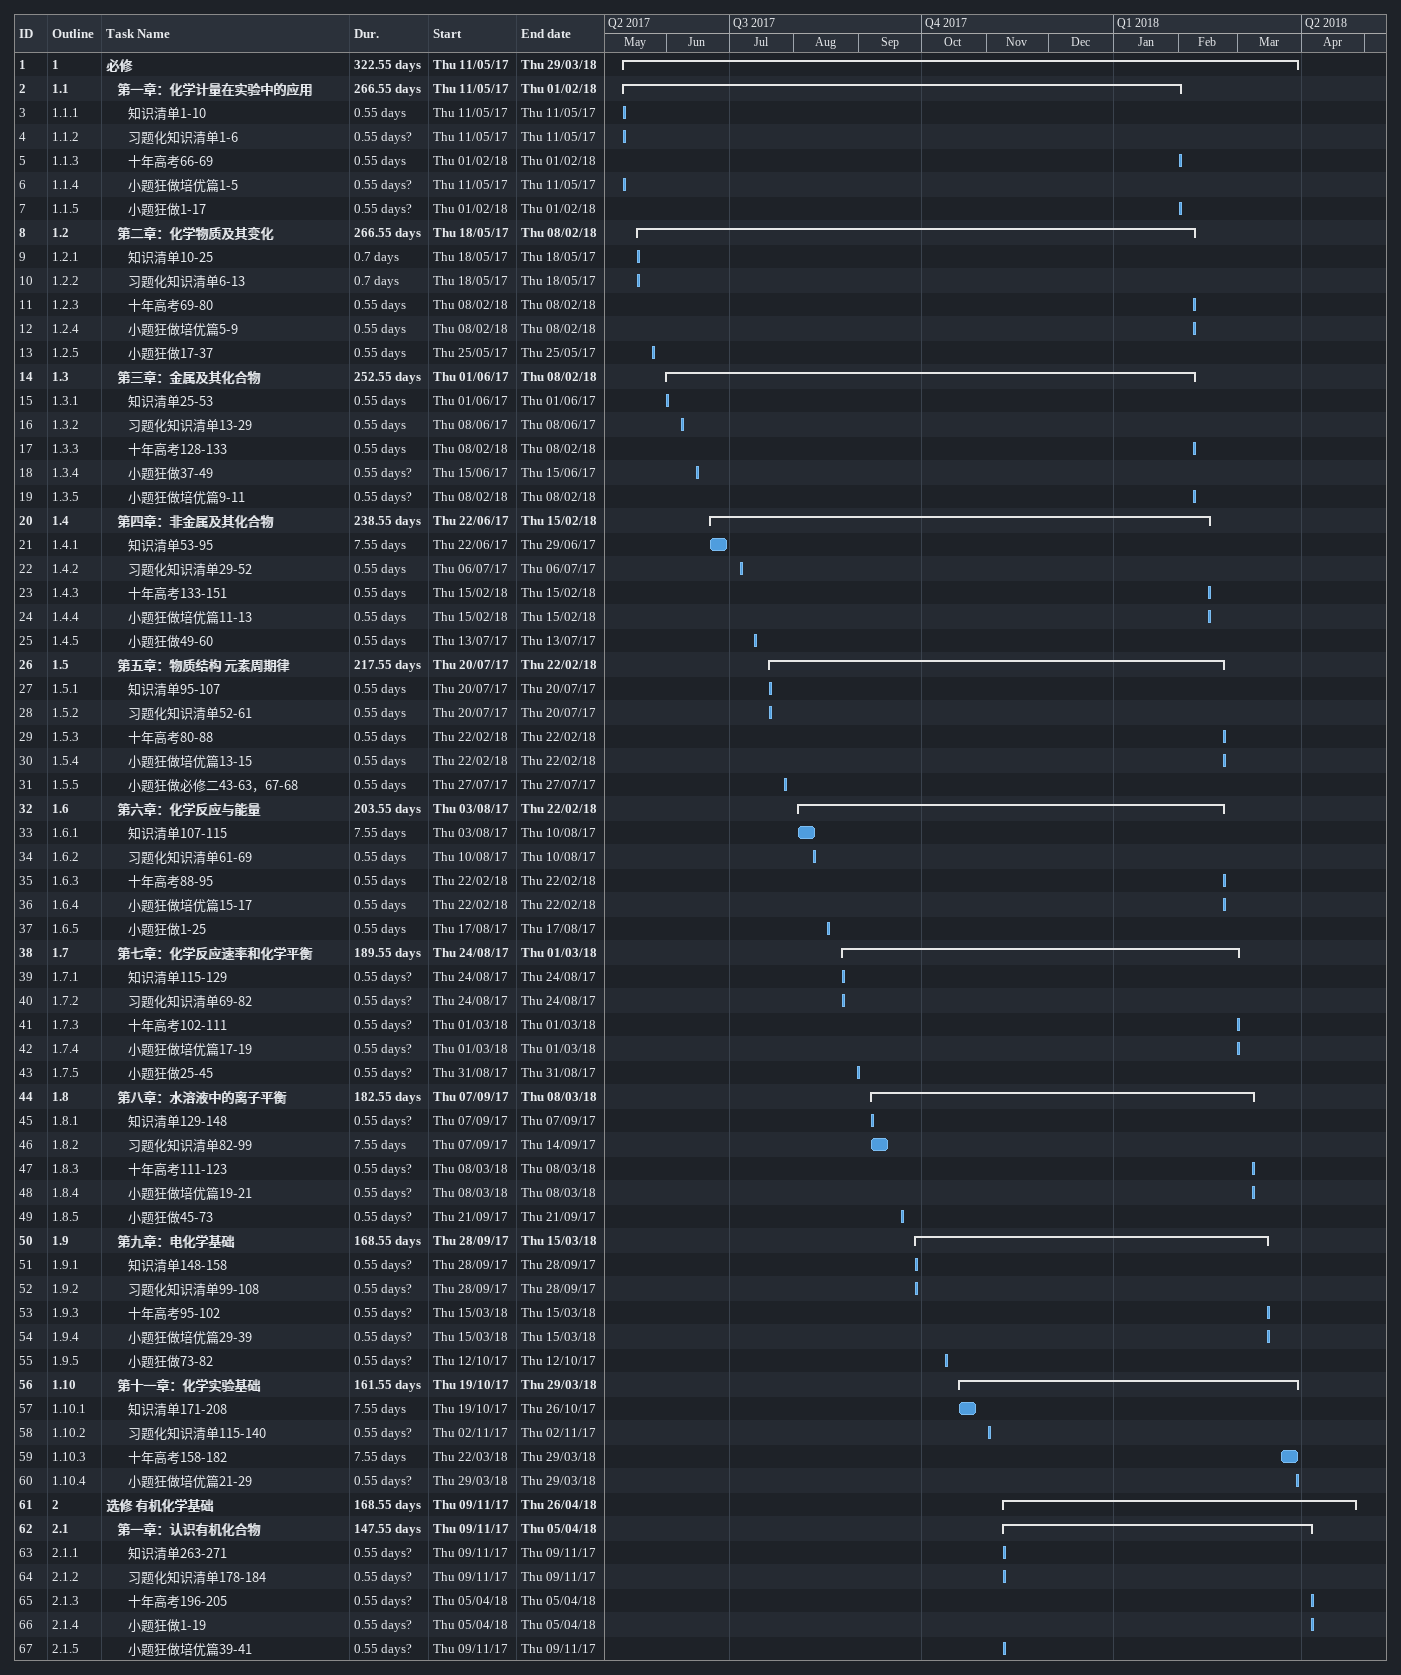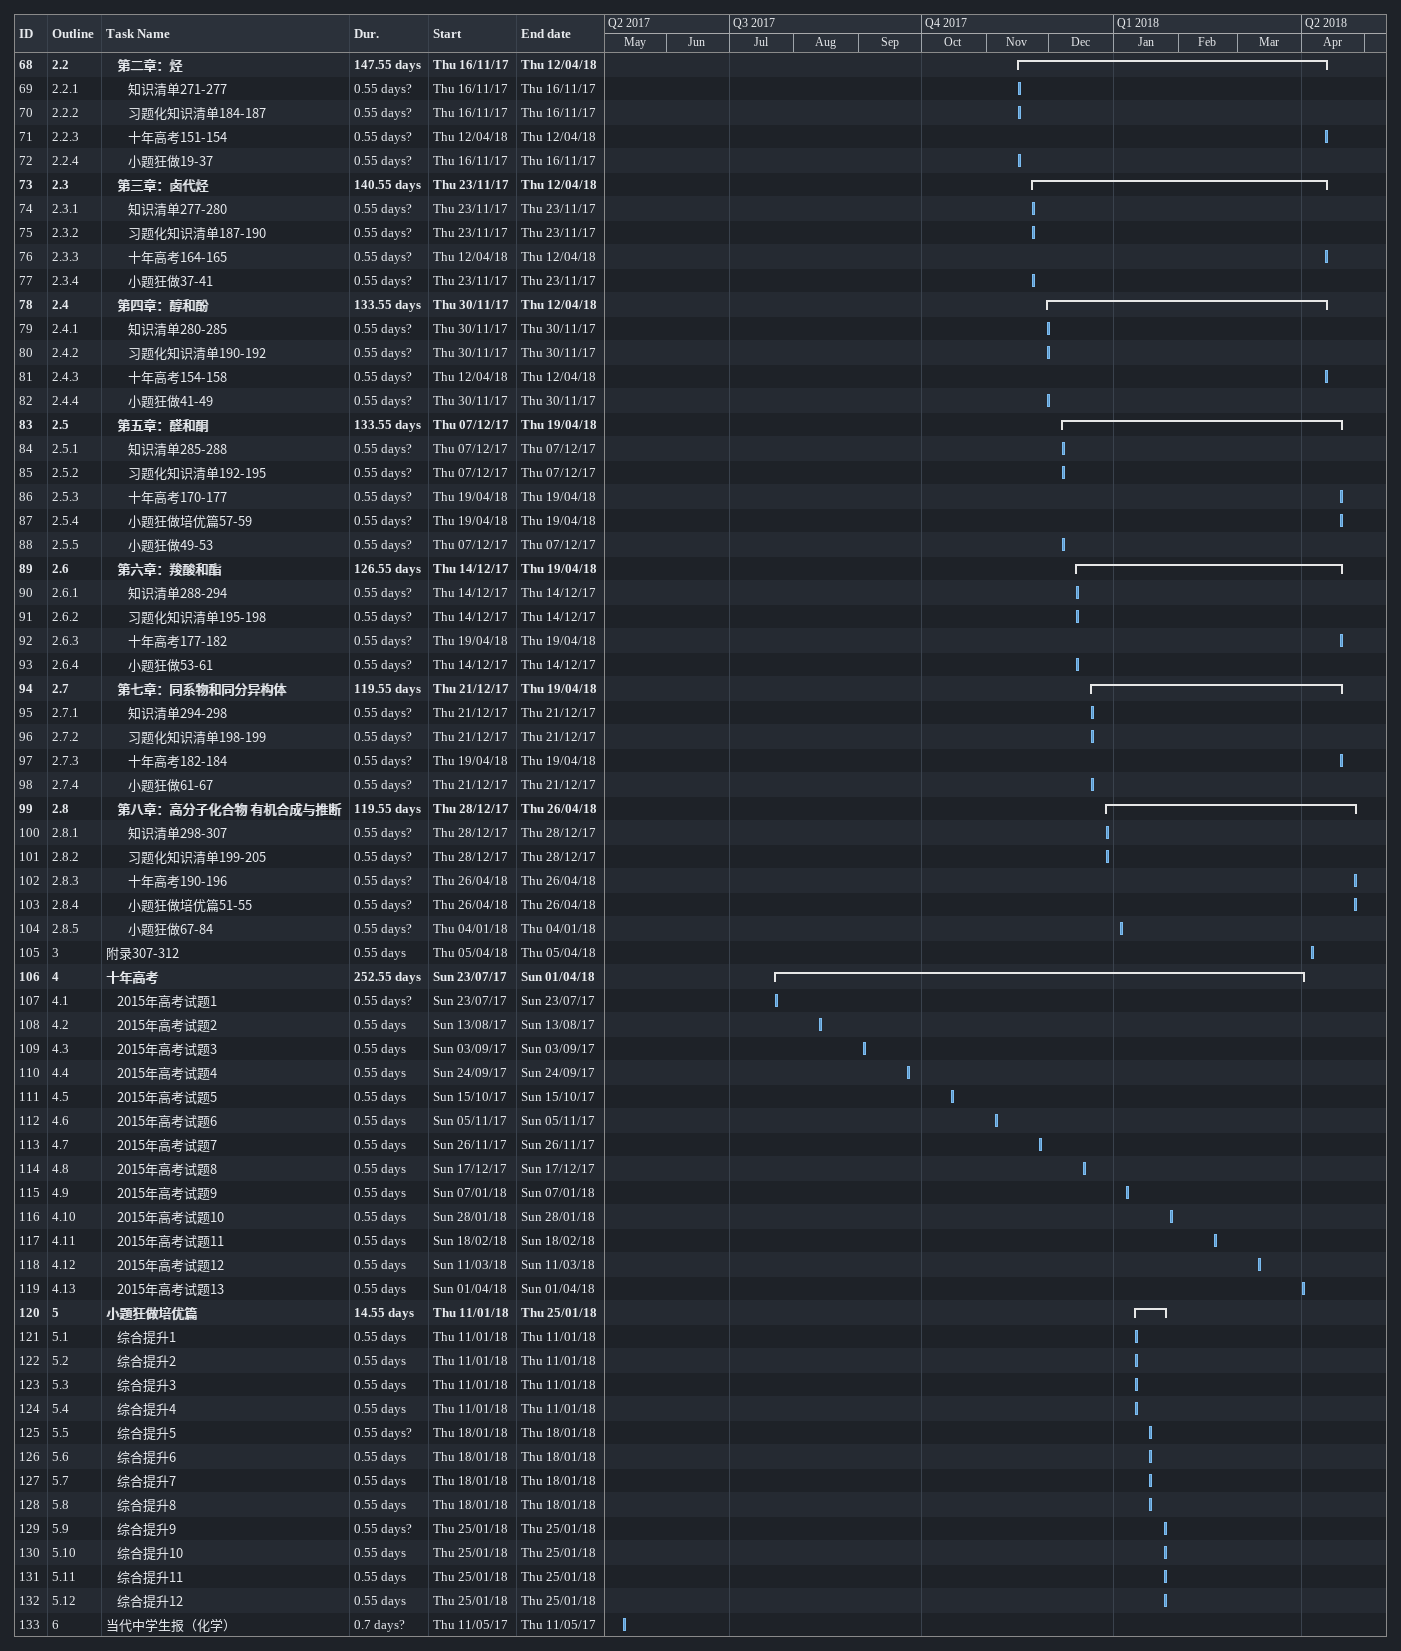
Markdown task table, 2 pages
| ID | WBS | Task | Duration | Start | Finish |
|---|---|---|---|---|---|
| 1 | 1 | **必修** | 322.55d | 2017-05-11 | 2018-03-29 |
| 2 | 1.1 | **第一章：化学计量在实验中的应用** | 266.55d | 2017-05-11 | 2018-02-01 |
| 3 | 1.1.1 | 知识清单1-10 | 0.55d | 2017-05-11 | 2017-05-11 |
| 4 | 1.1.2 | 习题化知识清单1-6 | 0.55d? | 2017-05-11 | 2017-05-11 |
| 5 | 1.1.3 | 十年高考66-69 | 0.55d | 2018-02-01 | 2018-02-01 |
| 6 | 1.1.4 | 小题狂做培优篇1-5 | 0.55d? | 2017-05-11 | 2017-05-11 |
| 7 | 1.1.5 | 小题狂做1-17 | 0.55d? | 2018-02-01 | 2018-02-01 |
| 8 | 1.2 | **第二章：化学物质及其变化** | 266.55d | 2017-05-18 | 2018-02-08 |
| 9 | 1.2.1 | 知识清单10-25 | 0.7d | 2017-05-18 | 2017-05-18 |
| 10 | 1.2.2 | 习题化知识清单6-13 | 0.7d | 2017-05-18 | 2017-05-18 |
| 11 | 1.2.3 | 十年高考69-80 | 0.55d | 2018-02-08 | 2018-02-08 |
| 12 | 1.2.4 | 小题狂做培优篇5-9 | 0.55d | 2018-02-08 | 2018-02-08 |
| 13 | 1.2.5 | 小题狂做17-37 | 0.55d | 2017-05-25 | 2017-05-25 |
| 14 | 1.3 | **第三章：金属及其化合物** | 252.55d | 2017-06-01 | 2018-02-08 |
| 15 | 1.3.1 | 知识清单25-53 | 0.55d | 2017-06-01 | 2017-06-01 |
| 16 | 1.3.2 | 习题化知识清单13-29 | 0.55d | 2017-06-08 | 2017-06-08 |
| 17 | 1.3.3 | 十年高考128-133 | 0.55d | 2018-02-08 | 2018-02-08 |
| 18 | 1.3.4 | 小题狂做37-49 | 0.55d? | 2017-06-15 | 2017-06-15 |
| 19 | 1.3.5 | 小题狂做培优篇9-11 | 0.55d? | 2018-02-08 | 2018-02-08 |
| 20 | 1.4 | **第四章：非金属及其化合物** | 238.55d | 2017-06-22 | 2018-02-15 |
| 21 | 1.4.1 | 知识清单53-95 | 7.55d | 2017-06-22 | 2017-06-29 |
| 22 | 1.4.2 | 习题化知识清单29-52 | 0.55d | 2017-07-06 | 2017-07-06 |
| 23 | 1.4.3 | 十年高考133-151 | 0.55d | 2018-02-15 | 2018-02-15 |
| 24 | 1.4.4 | 小题狂做培优篇11-13 | 0.55d | 2018-02-15 | 2018-02-15 |
| 25 | 1.4.5 | 小题狂做49-60 | 0.55d | 2017-07-13 | 2017-07-13 |
| 26 | 1.5 | **第五章：物质结构 元素周期律** | 217.55d | 2017-07-20 | 2018-02-22 |
| 27 | 1.5.1 | 知识清单95-107 | 0.55d | 2017-07-20 | 2017-07-20 |
| 28 | 1.5.2 | 习题化知识清单52-61 | 0.55d | 2017-07-20 | 2017-07-20 |
| 29 | 1.5.3 | 十年高考80-88 | 0.55d | 2018-02-22 | 2018-02-22 |
| 30 | 1.5.4 | 小题狂做培优篇13-15 | 0.55d | 2018-02-22 | 2018-02-22 |
| 31 | 1.5.5 | 小题狂做必修二43-63，67-68 | 0.55d | 2017-07-27 | 2017-07-27 |
| 32 | 1.6 | **第六章：化学反应与能量** | 203.55d | 2017-08-03 | 2018-02-22 |
| 33 | 1.6.1 | 知识清单107-115 | 7.55d | 2017-08-03 | 2017-08-10 |
| 34 | 1.6.2 | 习题化知识清单61-69 | 0.55d | 2017-08-10 | 2017-08-10 |
| 35 | 1.6.3 | 十年高考88-95 | 0.55d | 2018-02-22 | 2018-02-22 |
| 36 | 1.6.4 | 小题狂做培优篇15-17 | 0.55d | 2018-02-22 | 2018-02-22 |
| 37 | 1.6.5 | 小题狂做1-25 | 0.55d | 2017-08-17 | 2017-08-17 |
| 38 | 1.7 | **第七章：化学反应速率和化学平衡** | 189.55d | 2017-08-24 | 2018-03-01 |
| 39 | 1.7.1 | 知识清单115-129 | 0.55d? | 2017-08-24 | 2017-08-24 |
| 40 | 1.7.2 | 习题化知识清单69-82 | 0.55d? | 2017-08-24 | 2017-08-24 |
| 41 | 1.7.3 | 十年高考102-111 | 0.55d? | 2018-03-01 | 2018-03-01 |
| 42 | 1.7.4 | 小题狂做培优篇17-19 | 0.55d? | 2018-03-01 | 2018-03-01 |
| 43 | 1.7.5 | 小题狂做25-45 | 0.55d? | 2017-08-31 | 2017-08-31 |
| 44 | 1.8 | **第八章：水溶液中的离子平衡** | 182.55d | 2017-09-07 | 2018-03-08 |
| 45 | 1.8.1 | 知识清单129-148 | 0.55d? | 2017-09-07 | 2017-09-07 |
| 46 | 1.8.2 | 习题化知识清单82-99 | 7.55d | 2017-09-07 | 2017-09-14 |
| 47 | 1.8.3 | 十年高考111-123 | 0.55d? | 2018-03-08 | 2018-03-08 |
| 48 | 1.8.4 | 小题狂做培优篇19-21 | 0.55d? | 2018-03-08 | 2018-03-08 |
| 49 | 1.8.5 | 小题狂做45-73 | 0.55d? | 2017-09-21 | 2017-09-21 |
| 50 | 1.9 | **第九章：电化学基础** | 168.55d | 2017-09-28 | 2018-03-15 |
| 51 | 1.9.1 | 知识清单148-158 | 0.55d? | 2017-09-28 | 2017-09-28 |
| 52 | 1.9.2 | 习题化知识清单99-108 | 0.55d? | 2017-09-28 | 2017-09-28 |
| 53 | 1.9.3 | 十年高考95-102 | 0.55d? | 2018-03-15 | 2018-03-15 |
| 54 | 1.9.4 | 小题狂做培优篇29-39 | 0.55d? | 2018-03-15 | 2018-03-15 |
| 55 | 1.9.5 | 小题狂做73-82 | 0.55d? | 2017-10-12 | 2017-10-12 |
| 56 | 1.10 | **第十一章：化学实验基础** | 161.55d | 2017-10-19 | 2018-03-29 |
| 57 | 1.10.1 | 知识清单171-208 | 7.55d | 2017-10-19 | 2017-10-26 |
| 58 | 1.10.2 | 习题化知识清单115-140 | 0.55d? | 2017-11-02 | 2017-11-02 |
| 59 | 1.10.3 | 十年高考158-182 | 7.55d | 2018-03-22 | 2018-03-29 |
| 60 | 1.10.4 | 小题狂做培优篇21-29 | 0.55d? | 2018-03-29 | 2018-03-29 |
| 61 | 2 | **选修 有机化学基础** | 168.55d | 2017-11-09 | 2018-04-26 |
| 62 | 2.1 | **第一章：认识有机化合物** | 147.55d | 2017-11-09 | 2018-04-05 |
| 63 | 2.1.1 | 知识清单263-271 | 0.55d? | 2017-11-09 | 2017-11-09 |
| 64 | 2.1.2 | 习题化知识清单178-184 | 0.55d? | 2017-11-09 | 2017-11-09 |
| 65 | 2.1.3 | 十年高考196-205 | 0.55d? | 2018-04-05 | 2018-04-05 |
| 66 | 2.1.4 | 小题狂做1-19 | 0.55d? | 2018-04-05 | 2018-04-05 |
| 67 | 2.1.5 | 小题狂做培优篇39-41 | 0.55d? | 2017-11-09 | 2017-11-09 |
| 68 | 2.2 | **第二章：烃** | 147.55d | 2017-11-16 | 2018-04-12 |
| 69 | 2.2.1 | 知识清单271-277 | 0.55d? | 2017-11-16 | 2017-11-16 |
| 70 | 2.2.2 | 习题化知识清单184-187 | 0.55d? | 2017-11-16 | 2017-11-16 |
| 71 | 2.2.3 | 十年高考151-154 | 0.55d? | 2018-04-12 | 2018-04-12 |
| 72 | 2.2.4 | 小题狂做19-37 | 0.55d? | 2017-11-16 | 2017-11-16 |
| 73 | 2.3 | **第三章：卤代烃** | 140.55d | 2017-11-23 | 2018-04-12 |
| 74 | 2.3.1 | 知识清单277-280 | 0.55d? | 2017-11-23 | 2017-11-23 |
| 75 | 2.3.2 | 习题化知识清单187-190 | 0.55d? | 2017-11-23 | 2017-11-23 |
| 76 | 2.3.3 | 十年高考164-165 | 0.55d? | 2018-04-12 | 2018-04-12 |
| 77 | 2.3.4 | 小题狂做37-41 | 0.55d? | 2017-11-23 | 2017-11-23 |
| 78 | 2.4 | **第四章：醇和酚** | 133.55d | 2017-11-30 | 2018-04-12 |
| 79 | 2.4.1 | 知识清单280-285 | 0.55d? | 2017-11-30 | 2017-11-30 |
| 80 | 2.4.2 | 习题化知识清单190-192 | 0.55d? | 2017-11-30 | 2017-11-30 |
| 81 | 2.4.3 | 十年高考154-158 | 0.55d? | 2018-04-12 | 2018-04-12 |
| 82 | 2.4.4 | 小题狂做41-49 | 0.55d? | 2017-11-30 | 2017-11-30 |
| 83 | 2.5 | **第五章：醛和酮** | 133.55d | 2017-12-07 | 2018-04-19 |
| 84 | 2.5.1 | 知识清单285-288 | 0.55d? | 2017-12-07 | 2017-12-07 |
| 85 | 2.5.2 | 习题化知识清单192-195 | 0.55d? | 2017-12-07 | 2017-12-07 |
| 86 | 2.5.3 | 十年高考170-177 | 0.55d? | 2018-04-19 | 2018-04-19 |
| 87 | 2.5.4 | 小题狂做培优篇57-59 | 0.55d? | 2018-04-19 | 2018-04-19 |
| 88 | 2.5.5 | 小题狂做49-53 | 0.55d? | 2017-12-07 | 2017-12-07 |
| 89 | 2.6 | **第六章：羧酸和酯** | 126.55d | 2017-12-14 | 2018-04-19 |
| 90 | 2.6.1 | 知识清单288-294 | 0.55d? | 2017-12-14 | 2017-12-14 |
| 91 | 2.6.2 | 习题化知识清单195-198 | 0.55d? | 2017-12-14 | 2017-12-14 |
| 92 | 2.6.3 | 十年高考177-182 | 0.55d? | 2018-04-19 | 2018-04-19 |
| 93 | 2.6.4 | 小题狂做53-61 | 0.55d? | 2017-12-14 | 2017-12-14 |
| 94 | 2.7 | **第七章：同系物和同分异构体** | 119.55d | 2017-12-21 | 2018-04-19 |
| 95 | 2.7.1 | 知识清单294-298 | 0.55d? | 2017-12-21 | 2017-12-21 |
| 96 | 2.7.2 | 习题化知识清单198-199 | 0.55d? | 2017-12-21 | 2017-12-21 |
| 97 | 2.7.3 | 十年高考182-184 | 0.55d? | 2018-04-19 | 2018-04-19 |
| 98 | 2.7.4 | 小题狂做61-67 | 0.55d? | 2017-12-21 | 2017-12-21 |
| 99 | 2.8 | **第八章：高分子化合物 有机合成与推断** | 119.55d | 2017-12-28 | 2018-04-26 |
| 100 | 2.8.1 | 知识清单298-307 | 0.55d? | 2017-12-28 | 2017-12-28 |
| 101 | 2.8.2 | 习题化知识清单199-205 | 0.55d? | 2017-12-28 | 2017-12-28 |
| 102 | 2.8.3 | 十年高考190-196 | 0.55d? | 2018-04-26 | 2018-04-26 |
| 103 | 2.8.4 | 小题狂做培优篇51-55 | 0.55d? | 2018-04-26 | 2018-04-26 |
| 104 | 2.8.5 | 小题狂做67-84 | 0.55d? | 2018-01-04 | 2018-01-04 |
| 105 | 3 | 附录307-312 | 0.55d | 2018-04-05 | 2018-04-05 |
| 106 | 4 | **十年高考** | 252.55d | 2017-07-23 | 2018-04-01 |
| 107 | 4.1 | 2015年高考试题1 | 0.55d? | 2017-07-23 | 2017-07-23 |
| 108 | 4.2 | 2015年高考试题2 | 0.55d | 2017-08-13 | 2017-08-13 |
| 109 | 4.3 | 2015年高考试题3 | 0.55d | 2017-09-03 | 2017-09-03 |
| 110 | 4.4 | 2015年高考试题4 | 0.55d | 2017-09-24 | 2017-09-24 |
| 111 | 4.5 | 2015年高考试题5 | 0.55d | 2017-10-15 | 2017-10-15 |
| 112 | 4.6 | 2015年高考试题6 | 0.55d | 2017-11-05 | 2017-11-05 |
| 113 | 4.7 | 2015年高考试题7 | 0.55d | 2017-11-26 | 2017-11-26 |
| 114 | 4.8 | 2015年高考试题8 | 0.55d | 2017-12-17 | 2017-12-17 |
| 115 | 4.9 | 2015年高考试题9 | 0.55d | 2018-01-07 | 2018-01-07 |
| 116 | 4.10 | 2015年高考试题10 | 0.55d | 2018-01-28 | 2018-01-28 |
| 117 | 4.11 | 2015年高考试题11 | 0.55d | 2018-02-18 | 2018-02-18 |
| 118 | 4.12 | 2015年高考试题12 | 0.55d | 2018-03-11 | 2018-03-11 |
| 119 | 4.13 | 2015年高考试题13 | 0.55d | 2018-04-01 | 2018-04-01 |
| 120 | 5 | **小题狂做培优篇** | 14.55d | 2018-01-11 | 2018-01-25 |
| 121 | 5.1 | 综合提升1 | 0.55d | 2018-01-11 | 2018-01-11 |
| 122 | 5.2 | 综合提升2 | 0.55d | 2018-01-11 | 2018-01-11 |
| 123 | 5.3 | 综合提升3 | 0.55d | 2018-01-11 | 2018-01-11 |
| 124 | 5.4 | 综合提升4 | 0.55d | 2018-01-11 | 2018-01-11 |
| 125 | 5.5 | 综合提升5 | 0.55d? | 2018-01-18 | 2018-01-18 |
| 126 | 5.6 | 综合提升6 | 0.55d | 2018-01-18 | 2018-01-18 |
| 127 | 5.7 | 综合提升7 | 0.55d | 2018-01-18 | 2018-01-18 |
| 128 | 5.8 | 综合提升8 | 0.55d | 2018-01-18 | 2018-01-18 |
| 129 | 5.9 | 综合提升9 | 0.55d? | 2018-01-25 | 2018-01-25 |
| 130 | 5.10 | 综合提升10 | 0.55d | 2018-01-25 | 2018-01-25 |
| 131 | 5.11 | 综合提升11 | 0.55d | 2018-01-25 | 2018-01-25 |
| 132 | 5.12 | 综合提升12 | 0.55d | 2018-01-25 | 2018-01-25 |
| 133 | 6 | 当代中学生报（化学） | 0.7d? | 2017-05-11 | 2017-05-11 |
